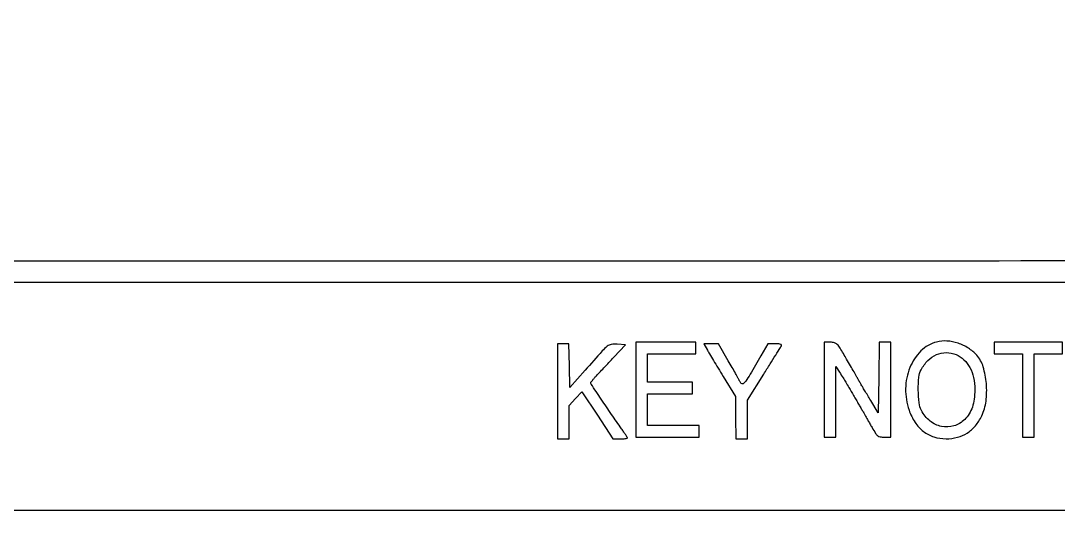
# Model space of a CAD drawing. Extents: x 0 to 1066, y 0 to 761.
# Drawn here: x 825 to 877.7, y 736 to 761.4 of the extents above; entities that cross this region are included whole.
import ezdxf

# ---------------------------------------------------------------- set-up
doc = ezdxf.new("R2010")
doc.units = 0
doc.header["$MEASUREMENT"] = 0

msp = doc.modelspace()

# ---------------------------------------------------------------- linework, layer by layer
msp.add_lwpolyline([(183.390323, 95.266879, 0.000001), (192.989143, 95.254457, 0.000118)], format="xyb")
for points in [[(409.06215, 749.15415), (40.8618, 749.132981), (40.8618, 380.65769), (40.8618, 12.1824), (501.2973, 12.1824), (961.7328, 12.1824), (961.7328, 380.646631), (961.7328, 749.110861), (961.41555, 749.1633, 0.040886), (961.153339, 749.184871, 0.000002), (934.190609, 749.194398, 0.000089), (904.448031, 749.199508, 0.000054), (869.1804, 749.195529, -0.000029), (813.61687, 749.186499, -0.000004), (696.10453, 749.175037, -0.000004), (556.774728, 749.163736, -0.000004)], [(852.2604, 742.5765), (852.2604, 740.1654), (852.5565, 740.1654), (852.8526, 740.1654), (852.8526, 741.014676), (852.8526, 741.863952), (853.177208, 742.211949), (853.501816, 742.559946), (854.291272, 741.362673), (855.080728, 740.1654), (855.447164, 740.1654, 0.011057), (855.587656, 740.168507, 0.018261), (855.705959, 740.17808, 0.012623), (855.799137, 740.19145, 0.365891), (855.8136, 740.208568, 0.139779), (855.805291, 740.237708, 0.003065), (855.7262, 740.3634, 0.006744), (855.630088, 740.509693, 0.004476), (855.516068, 740.675037, -0.002985), (855.009985, 741.404261, -0.002558), (854.485721, 742.177855, -0.000357), (853.970814, 742.947262, -0.148338), (853.9524, 743.007964, -0.164711), (853.962741, 743.038504, -0.006382), (854.037328, 743.133476, -0.010785), (854.130736, 743.244356, -0.007339), (854.241515, 743.366579, -0.000213), (854.391989, 743.527641, -0.000065), (854.620263, 743.771704, -0.000065), (854.876163, 744.045163, -0.000071), (855.124878, 744.3108), (855.719127, 744.9453), (855.301119, 744.970869, 0.053825), (854.993249, 744.956558, 0.13245), (854.788001, 744.865547, 0.040168), (854.538646, 744.628061, 0.001461), (853.667495, 743.647844), (852.8949, 742.773388), (852.871294, 743.880494), (852.847689, 744.9876), (852.554044, 744.9876), (852.2604, 744.9876)], [(859.872897, 744.67035, 0.009861), (859.975599, 744.488631, 0.001691), (860.17859, 744.148077, 0.001842), (860.419796, 743.749837, 0.001643), (860.673238, 743.3379), (861.302444, 742.3227), (861.307522, 741.24405), (861.3126, 740.1654), (861.6087, 740.1654), (861.9048, 740.1654), (861.9048, 741.150014), (861.9048, 742.134629), (862.736159, 743.455364, 0.000234), (863.059224, 743.969134, 0.000348), (863.341499, 744.419198, 0.000148), (863.582713, 744.804641, 0.007269), (863.629452, 744.88185, 0.24163), (863.632115, 744.929661, 0.208495), (863.59465, 744.963949, 0.069017), (863.497925, 744.982777, 0.01361), (863.32078, 744.9876), (862.950175, 744.9876), (862.592188, 744.37425, -0.00177), (862.043731, 743.442157, -0.021683), (861.817698, 743.09622, -0.081115), (861.684977, 742.963125, -0.401251), (861.58976, 742.976372, -0.018473), (861.554741, 743.024156, -0.014222), (861.520009, 743.078694, -0.014444), (861.490437, 743.131595, -0.032963), (861.472009, 743.173425, 0.039685), (861.443692, 743.235435, 0.001133), (861.301395, 743.489848, 0.002293), (861.131801, 743.788246, 0.001575), (860.936845, 744.125175), (860.434189, 744.9876), (860.067975, 744.9876), (859.701761, 744.9876)], [(865.7964, 742.6611), (865.7964, 740.25), (866.0925, 740.25), (866.3886, 740.25), (866.3886, 742.046239), (866.3886, 743.842477), (866.57895, 743.545797, -0.002201), (866.759053, 743.262351, -0.004363), (866.89892, 743.035707, -0.00349), (867.05329, 742.776543, -0.000951), (867.293497, 742.365, 0.000636), (867.423432, 742.142062, 0.000705), (867.549592, 741.926931, 0.000652), (867.657767, 741.74361, 0.003648), (867.716563, 741.6459, -0.004309), (867.761077, 741.571702, -0.003147), (867.80929, 741.488554, -0.00318), (867.853986, 741.409172, -0.007012), (867.886883, 741.347855, 0.00826), (867.928203, 741.271298, 0.001154), (868.016663, 741.114534, 0.001319), (868.122313, 740.929452, 0.001119), (868.234859, 740.734505, 0.011012), (868.414459, 740.44014, 0.083284), (868.52338, 740.319898, 0.12813), (868.64592, 740.266099, 0.039728), (868.848209, 740.25), (869.1804, 740.25), (869.1804, 742.6611), (869.1804, 745.0722), (868.885982, 745.0722), (868.591565, 745.0722), (868.568732, 743.276032), (868.5459, 741.479864), (868.16608, 742.112782, 0.000182), (868.01309, 742.367509, 0.000213), (867.867499, 742.609483, 0.000188), (867.744154, 742.814113, 0.001283), (867.682997, 742.9149, -0.004688), (867.638576, 742.989245, -0.003396), (867.59044, 743.072846, -0.00343), (867.545806, 743.152874, -0.007476), (867.512917, 743.214989, 0.011381), (867.465987, 743.301974, 0.000679), (867.318072, 743.560983, 0.001021), (867.140851, 743.868875, 0.000753), (866.943445, 744.209039, 0.004165), (866.610541, 744.769905, 0.054732), (866.463956, 744.961393, 0.135985), (866.324647, 745.044478, 0.066966), (866.118595, 745.0722), (865.7964, 745.0722)], [(871.5069, 745.081615, 0.134948), (870.713627, 744.628773, 0.100326), (870.155036, 743.783256, 0.091425), (869.936285, 742.712384, 0.089524), (870.111038, 741.625461, 0.05997), (870.418769, 741.000867, 0.083506), (870.840157, 740.54325, 0.088296), (871.368443, 740.265642, 0.075833), (871.989369, 740.167783, 0.065437), (872.566701, 740.240766, 0.078929), (873.06661, 740.460403, 0.077802), (873.479179, 740.827239, 0.061377), (873.800107, 741.332237, 0.07987), (874.016835, 742.074412, 0.051803), (874.035829, 742.970152, 0.052875), (873.874592, 743.817835, 0.107531), (873.546401, 744.40753, 0.070154), (873.121668, 744.771588, 0.062415), (872.596087, 745.021517, 0.06358), (872.035213, 745.130678, 0.079082)], [(872.501644, 744.440795, -0.091165), (872.898838, 744.181923, -0.081068), (873.197347, 743.788913, -0.071345), (873.382341, 743.274713, -0.049893), (873.44589, 742.6611, -0.031667), (873.416794, 742.175273, -0.050453), (873.324444, 741.769817, -0.057516), (873.16513, 741.431129, -0.061435), (872.935728, 741.145874, -0.118659), (872.384932, 740.819764, -0.126644), (871.759966, 740.790741, -0.120518), (871.175319, 741.069861, -0.101129), (870.740228, 741.6036, -0.092845), (870.619334, 741.998337, -0.026027), (870.580494, 742.645021, -0.025821), (870.60871, 743.290537, -0.097567), (870.723757, 743.6763, -0.074594), (871.066334, 744.142947, -0.095923), (871.5055, 744.441697, -0.102839), (871.999632, 744.542451, -0.098306)]]:
    msp.add_lwpolyline(points, format="xyb", close=True)
for points in [[(960.8868, 742.3227), (960.8868, 736.5276), (869.3496, 736.5276), (777.8124, 736.5276), (777.8124, 742.3227), (777.8124, 748.1178), (869.3496, 748.1178), (960.8868, 748.1178)], [(856.2366, 742.6611), (856.2366, 740.25), (857.844, 740.25), (859.4514, 740.25), (859.4514, 740.5461), (859.4514, 740.8422), (858.1401, 740.8422), (856.8288, 740.8422), (856.8288, 741.6459), (856.8288, 742.4496), (857.9709, 742.4496), (859.113, 742.4496), (859.113, 742.7457), (859.113, 743.0418), (857.9709, 743.0418), (856.8288, 743.0418), (856.8288, 743.7609), (856.8288, 744.48), (858.0555, 744.48), (859.2822, 744.48), (859.2822, 744.7761), (859.2822, 745.0722), (857.7594, 745.0722), (856.2366, 745.0722)], [(874.4256, 744.7761), (874.4256, 744.48), (875.1447, 744.48), (875.8638, 744.48), (875.8638, 742.365), (875.8638, 740.25), (876.1599, 740.25), (876.456, 740.25), (876.456, 742.365), (876.456, 744.48), (877.1751, 744.48), (877.8942, 744.48), (877.8942, 744.7761), (877.8942, 745.0722), (876.1599, 745.0722), (874.4256, 745.0722)]]:
    msp.add_lwpolyline(points, close=True)

doc.saveas('drawing.dxf')
